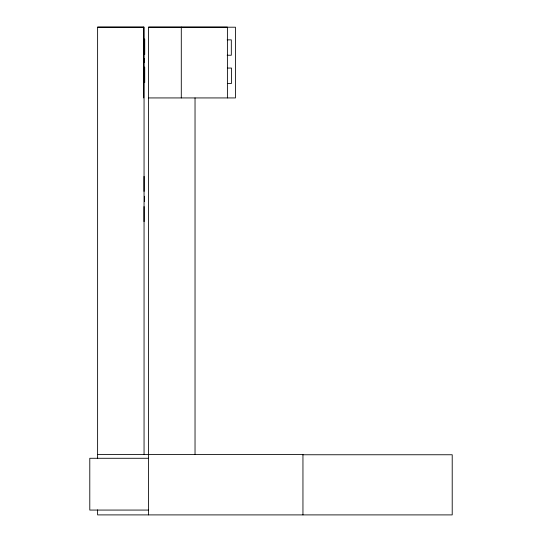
<?xml version="1.0" encoding="UTF-8"?>
<svg xmlns="http://www.w3.org/2000/svg" width="542" height="542" viewBox="0 0 542 542"><rect width="100%" height="100%" fill="white"/><g stroke="black" fill="none" stroke-linecap="round" stroke-linejoin="round"><path stroke-width="0.81" d="M97.614 27.202L143.718 27.202M148.596 27.202L235.452 27.202L235.452 97.933L148.596 97.933M143.718 39.139L144.721 39.139L144.721 54.512L143.718 54.512M227.173 39.864L231.319 39.864L231.319 55.237L227.173 55.237M143.718 67.208L144.721 67.208L144.721 82.58L143.718 82.58M227.369 68.062L231.515 68.062L231.515 83.434L227.369 83.434M144.057 176.38L144.057 191.414M144.057 206.57L144.057 221.61M97.614 454.426L302.951 454.426L302.951 514.9M302.463 454.758L452.211 454.758L452.211 514.9L97.614 514.9L97.614 509.859M148.596 458.281L89.789 458.281L89.789 510.069L148.596 510.069M227.396 97.933L227.396 27.1L148.596 27.1L148.596 514.9M195.032 97.933L195.032 454.426M181.292 27.1L181.292 97.933M144.389 58.373L144.389 62.377M144.389 196.251L144.389 201.597M144.057 454.426L144.057 27.1L97.614 27.1L97.614 458.627M143.718 27.1L143.718 97.933"/></g></svg>
